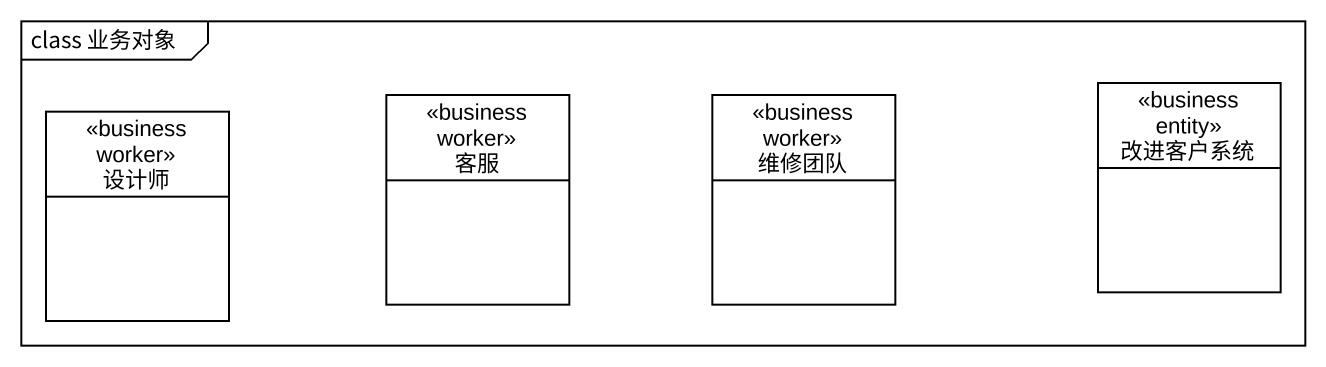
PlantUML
@startuml
mainframe class 业务对象
hide circle
hide empty members
class 改进客户系统 <<business entity>>
class 设计师 <<business worker>>
class 客服 <<business worker>>
class 维修团队 <<business worker>>
@enduml
